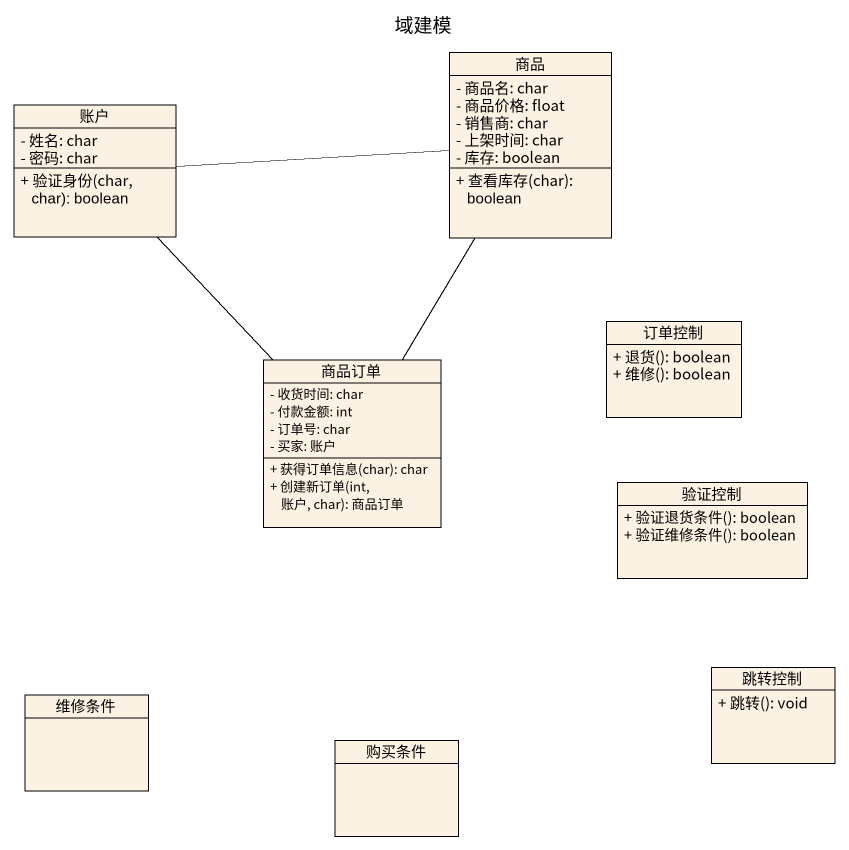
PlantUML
@startuml
title 域建模
hide circle
hide empty members
skinparam classAttributeIconSize 0
class 商品 {
  - 商品名: char
  - 商品价格: float
  - 销售商: char
  - 上架时间: char
  - 库存: boolean
  + 查看库存(char): boolean
}
class 账户 {
  - 姓名: char
  - 密码: char
  + 验证身份(char, char): boolean
}
class 订单控制 {
  + 退货(): boolean
  + 维修(): boolean
}
class 商品订单 {
  - 收货时间: char
  - 付款金额: int
  - 订单号: char
  - 买家: 账户
  + 获得订单信息(char): char
  + 创建新订单(int, 账户, char): 商品订单
}
class 验证控制 {
  + 验证退货条件(): boolean
  + 验证维修条件(): boolean
}
class 维修条件
class 跳转控制 {
  + 跳转(): void
}
class 购买条件
商品 -- 商品订单
账户 -right- 商品
账户 -- 商品订单
@enduml
